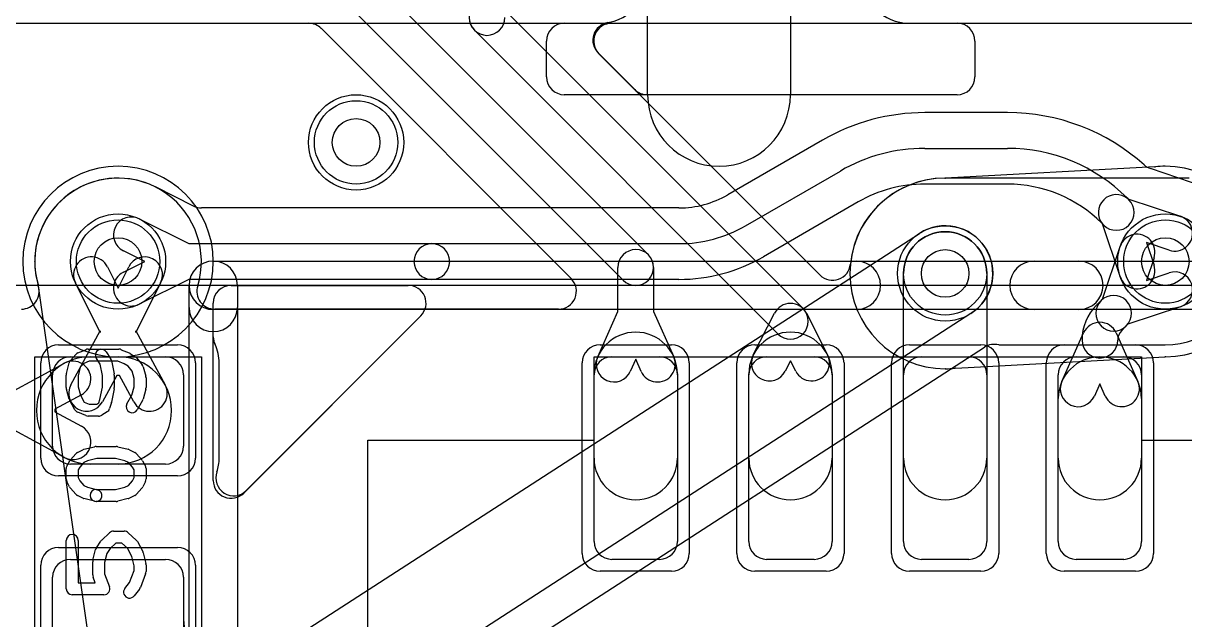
# Model space of a CAD drawing. Extents: x 0 to 23.1, y -0.5 to 20.
# Drawn here: x 14.302 to 19.182, y 13.097 to 15.6 of the extents above; entities that cross this region are included whole.
import ezdxf

# ---------------------------------------------------------------- set-up
doc = ezdxf.new("R2010")
doc.units = 0
for name, color, linetype in [('Hole', 1, 'CONTINUOUS'), ('L1', 3, 'CONTINUOUS'), ('L2', 3, 'CONTINUOUS'), ('L3', 3, 'CONTINUOUS'), ('L4', 3, 'CONTINUOUS'), ('MetalMask-A', 176, 'CONTINUOUS'), ('PartsArea-A', 111, 'CONTINUOUS'), ('PartsArea-B', 111, 'CONTINUOUS'), ('PartsSilk-A', 221, 'CONTINUOUS'), ('Resist-A', 2, 'CONTINUOUS'), ('Resist-B', 2, 'CONTINUOUS'), ('Silk-A', 140, 'CONTINUOUS')]:
    doc.layers.add(name, color=color, linetype=linetype)

msp = doc.modelspace()

# ---------------------------------------------------------------- linework, layer by layer
at = {"layer": 'Hole'}
for centre in [(15.7, 15.1), (14.7, 14.6), (19.1, 14.6), (18.175, 14.55)]:
    msp.add_circle(centre, 0.1, dxfattribs=at)
at = {"layer": 'L1'}
for p, q in [((15.71542, 15.84064), (16.92803, 14.62803)), ((16.82197, 14.52197), (15.60936, 15.73458)), ((16.30303, 15.67729), (17.57803, 14.40229)), ((12.95004, 15.6), (15.50067, 15.6)), ((15.55427, 15.57747), (16.60367, 14.52807)), ((17.47197, 14.29623), (16.19697, 15.57123)), ((16.77359, 15.6), (20.12526, 15.6)), ((18.025, 15.6), (18.22503, 15.6)), ((18.3, 15.52503), (18.3, 15.37497)), ((16.87056, 15.32196), (16.71682, 15.4757)), ((17.64919, 14.54333), (16.72056, 15.47197)), ((18.22503, 15.3), (16.92357, 15.3)), ((19.20003, 14.95006), (18.175, 14.95006)), ((18.83649, 14.44255), (18.91032, 14.66341)), ((19.05258, 14.61585), (19.02081, 14.52081)), ((14.65526, 14.57767), (14.7, 14.488)), ((14.7, 14.488), (14.74474, 14.57767)), ((16.8, 14.38957), (16.8, 14.575)), ((16.95, 14.575), (16.95, 14.38957)), ((18, 13.775), (18, 14.55)), ((18.35, 14.55), (18.35, 13.775)), ((19.02081, 14.52081), (19.11585, 14.55258)), ((14.625, 14.30234), (14.52104, 14.51071)), ((14.87896, 14.51071), (14.775, 14.30234)), ((16.55064, 14.40004), (15.10626, 14.40004)), ((18.81086, 14.41692), (18.82992, 14.43598)), ((18.82992, 14.43598), (18.83649, 14.44255)), ((19.16341, 14.41032), (18.94255, 14.33649)), ((16.71524, 14.2), (16.8, 14.38957)), ((16.95, 14.38957), (17.03476, 14.2)), ((17.369, 14.20787), (17.45814, 14.38324)), ((17.59186, 14.38324), (17.681, 14.20787)), ((14.50215, 14.08214), (14.625, 14.309)), ((14.625, 14.309), (14.625, 14.30234)), ((14.775, 14.309), (14.89785, 14.08214)), ((14.775, 14.30234), (14.775, 14.309)), ((18.66524, 14.09643), (18.75653, 14.30061)), ((18.89347, 14.30061), (18.98476, 14.09643)), ((18.93598, 14.32992), (18.91692, 14.31085)), ((18.94255, 14.33649), (18.93598, 14.32992)), ((14.24814, 14.05), (14.475, 14.17285)), ((14.5, 14.2), (14.9, 14.2)), ((14.58214, 14.2), (14.7, 14.2)), ((16.775, 14.2), (16.975, 14.2)), ((16.875, 14.18982), (16.85218, 14.13878)), ((16.89782, 14.13878), (16.875, 14.18982)), ((17.425, 14.2), (17.625, 14.2)), ((17.525, 14.18374), (17.50272, 14.13991)), ((17.54728, 14.13991), (17.525, 14.18374)), ((18.075, 14.2), (18.275, 14.2)), ((18.725, 14.2), (18.925, 14.2)), ((14.425, 13.825), (14.425, 14.125)), ((14.69445, 14.12225), (14.63405, 14.01072)), ((14.70555, 14.12225), (14.69445, 14.12225)), ((14.76595, 14.01072), (14.70555, 14.12225)), ((14.975, 14.125), (14.975, 13.825)), ((16.7, 13.775), (16.7, 14.12857)), ((16.7, 13.425), (16.7, 14.125)), ((17.05, 14.12857), (17.05, 13.775)), ((17.05, 14.125), (17.05, 13.425)), ((17.35, 13.775), (17.35, 14.12857)), ((17.35, 13.425), (17.35, 14.125)), ((17.7, 14.12857), (17.7, 13.775)), ((17.7, 14.125), (17.7, 13.425)), ((18, 13.425), (18, 14.125)), ((18.35, 14.125), (18.35, 13.425)), ((18.65, 13.425), (18.65, 14.125)), ((19, 14.125), (19, 13.425)), ((18.825, 14.08625), (18.80218, 14.03521)), ((18.84782, 14.03521), (18.825, 14.08625)), ((14.54642, 14.04095), (14.43489, 13.98055)), ((18.65, 13.775), (18.65, 14.025)), ((19, 14.025), (19, 13.775)), ((14.43489, 13.98055), (14.43489, 13.96945)), ((14.43489, 13.96945), (14.54642, 13.90905)), ((14.475, 13.77715), (14.24814, 13.9)), ((14.9, 13.75), (14.5, 13.75)), ((14.7, 13.75), (14.58214, 13.75)), ((14.49997, 13.35), (14.90003, 13.35)), ((14.5, 13.35), (14.9, 13.35)), ((16.975, 13.35), (16.775, 13.35)), ((17.625, 13.35), (17.425, 13.35)), ((18.275, 13.35), (18.075, 13.35)), ((18.925, 13.35), (18.725, 13.35)), ((14.425, 12.8128), (14.425, 13.27503)), ((14.425, 12.975), (14.425, 13.275)), ((14.975, 13.27503), (14.975, 13.1)), ((14.975, 13.275), (14.975, 12.975))]:
    msp.add_line(p, q, dxfattribs=at)
for centre in [(15.7, 15.1), (14.7, 14.6), (19.1, 14.6), (18.175, 14.55)]:
    msp.add_circle(centre, 0.2, dxfattribs=at)
for centre, radius, start, end in [((18.025, 15.8), 0.2, 180, -90), ((16.25, 15.62426), 0.075, 45, -135), ((16.25, 15.62426), 0.075, 180, 0), ((15.50067, 15.525), 0.075, 45.0054, 90), ((15.50124, 15.52444), 0.075, 45, 45.61583), ((16.76983, 15.52871), 0.07497, 99.38066, -135), ((16.77359, 15.525), 0.075, 90, -135), ((18.22503, 15.52503), 0.07497, 0, 90), ((18.22503, 15.37497), 0.07497, -90, 0), ((16.92357, 15.37497), 0.07497, -135, -90), ((14.7, 14.59999), 0.35005, -16.93269, -163.06731), ((18.175, 14.55001), 0.40005, 90, 174.40114), ((18.175, 14.55), 0.175, 0, 180), ((18.98145, 14.63963), 0.075, -18.48568, 161.51587), ((16.875, 14.575), 0.075, 0, 180), ((14.58815, 14.54419), 0.075, 26.5138, -153.48404), ((14.81185, 14.54419), 0.075, -26.5138, 153.48404), ((16.875, 14.575), 0.075, -135, 45), ((17.70222, 14.59636), 0.075, -135, -5.60113), ((19.13963, 14.48145), 0.075, -71.51432, 108.48413), ((14.29374, 14.47504), 0.075, -90, 17.85759), ((15.10626, 14.47504), 0.075, 162.14241, -90), ((16.55064, 14.47504), 0.075, -90, 45), ((18.88295, 14.38295), 0.075, -45, 135), ((17.525, 14.34926), 0.075, 26.94087, 153.05913), ((17.525, 14.34926), 0.075, -135, 45), ((18.95777, 14.27), 0.20777, 134.99805, 180), ((18.88295, 14.38295), 0.075, 135, -45), ((16.875, 14.12857), 0.175, 0, 180), ((17.525, 14.12857), 0.175, 0, 180), ((18.825, 14.27), 0.075, 24.08737, 155.91263), ((18.95777, 14.27), 0.05777, 135, 180), ((18.825, 14.27), 0.075, 180, 0), ((17.43586, 14.17389), 0.075, 153.05913, -26.94408), ((17.61414, 14.17389), 0.075, -153.05913, 26.94408), ((14.58214, 13.975), 0.225, 90, -90), ((14.5, 14.125), 0.075, 90, 180), ((14.51071, 14.1069), 0.075, -61.56575, 118.43679), ((14.7, 13.975), 0.225, -90, 90), ((14.9, 14.125), 0.075, 0, 90), ((16.775, 14.125), 0.075, 90, 180), ((16.78371, 14.16939), 0.075, 155.91263, -24.08968), ((16.96629, 14.16939), 0.075, -155.91263, 24.08968), ((16.975, 14.125), 0.075, 0, 90), ((17.425, 14.125), 0.075, 90, 180), ((17.625, 14.125), 0.075, 0, 90), ((18.075, 14.125), 0.075, 90, 180), ((18.275, 14.125), 0.075, 0, 90), ((18.825, 14.025), 0.175, 0, 180), ((18.725, 14.125), 0.075, 90, 180), ((18.925, 14.125), 0.075, 0, 90), ((14.5681, 14.04643), 0.075, 151.56575, -28.43679), ((14.8319, 14.04643), 0.075, -151.56575, 28.43679), ((18.73371, 14.06582), 0.075, 155.91263, -24.08968), ((18.91629, 14.06582), 0.075, -155.91263, 24.08968), ((14.51071, 13.8431), 0.075, -118.43425, 61.56321), ((14.5, 13.825), 0.075, 180, -90), ((14.9, 13.825), 0.075, -90, 0), ((16.875, 13.775), 0.175, 180, 0), ((17.525, 13.775), 0.175, 180, 0), ((18.175, 13.775), 0.175, 180, 0), ((18.825, 13.775), 0.175, 180, 0), ((16.775, 13.425), 0.075, 180, -90), ((16.975, 13.425), 0.075, -90, 0), ((17.425, 13.425), 0.075, 180, -90), ((17.625, 13.425), 0.075, -90, 0), ((18.075, 13.425), 0.075, 180, -90), ((18.275, 13.425), 0.075, -90, 0), ((18.725, 13.425), 0.075, 180, -90), ((18.925, 13.425), 0.075, -90, 0), ((14.49997, 13.27503), 0.07497, 90, 180), ((14.5, 13.275), 0.075, 90, 180), ((14.9, 13.275), 0.075, 0, 90), ((14.90003, 13.27503), 0.07497, 0, 90), ((15.175, 13.1), 0.2, 180, -90)]:
    msp.add_arc(centre, radius, start, end, dxfattribs=at)
at = {"layer": 'L2'}
for p, q in [((16.925, 15.3), (16.925, 16.1)), ((17.525, 16.1), (17.525, 15.3)), ((12.41222, 15.6), (20.12526, 15.6)), ((19.05515, 14.99763), (18.17706, 14.95015)), ((18.21985, 14.15237), (19.09794, 14.19985))]:
    msp.add_line(p, q, dxfattribs=at)
msp.add_circle((15.7, 15.1), 0.2, dxfattribs=at)
for centre, radius, start, end in [((17.225, 15.3), 0.3, 180, 0), ((14.7, 14.6), 0.40004, 90, -90), ((14.7, 14.6), 0.40004, -90, 90), ((19.0511, 15.07252), 0.075, -86.9045, -84.09176), ((19.09999, 14.6), 0.40004, 90.15898, 95.90698), ((19.09867, 15.07504), 0.075, -89.83957, -88.98393), ((19.1, 14.60001), 0.40005, -89.75939, 90), ((18.175, 14.54999), 0.40005, 90.24061, -90), ((18.17301, 15.02504), 0.075, -89.76318, -86.9045), ((18.2239, 14.07748), 0.075, 93.0955, 95.90824), ((19.10199, 14.12496), 0.075, 90.23682, 93.0955), ((18.17633, 14.07496), 0.075, 90.16043, 91.01607), ((18.17501, 14.55), 0.40004, -89.84102, -84.09302)]:
    msp.add_arc(centre, radius, start, end, dxfattribs=at)
at = {"layer": 'L3'}
for p, q in [((12.41222, 15.6), (20.12526, 15.6)), ((19.05515, 14.99763), (18.17706, 14.95015)), ((18.21985, 14.15237), (19.09794, 14.19985))]:
    msp.add_line(p, q, dxfattribs=at)
msp.add_circle((15.7, 15.1), 0.2, dxfattribs=at)
for centre, radius, start, end in [((14.7, 14.6), 0.40004, 90, -90), ((14.7, 14.6), 0.40004, -90, 90), ((19.0511, 15.07252), 0.075, -86.9045, -84.09176), ((19.09999, 14.6), 0.40004, 90.15898, 95.90698), ((19.09867, 15.07504), 0.075, -89.83957, -88.98393), ((19.1, 14.60001), 0.40005, -89.75939, 90), ((18.175, 14.54999), 0.40005, 90.24061, -90), ((18.17301, 15.02504), 0.075, -89.76318, -86.9045), ((18.2239, 14.07748), 0.075, 93.0955, 95.90824), ((19.10199, 14.12496), 0.075, 90.23682, 93.0955), ((18.17633, 14.07496), 0.075, 90.16043, 91.01607), ((18.17501, 14.55), 0.40004, -89.84102, -84.09302)]:
    msp.add_arc(centre, radius, start, end, dxfattribs=at)
at = {"layer": 'L4'}
for p, q in [((12.20582, 15.6), (20.12526, 15.6)), ((16.57497, 15.6), (16.725, 15.6)), ((18.025, 15.6), (18.22503, 15.6)), ((16.5, 15.37497), (16.5, 15.52503)), ((18.3, 15.52503), (18.3, 15.37497)), ((18.22503, 15.3), (16.57497, 15.3)), ((18.43697, 15.22504), (18.08977, 15.22504)), ((17.65975, 15.10982), (17.26162, 14.87996)), ((18.08977, 15.075), (18.43696, 15.075)), ((19.21001, 14.93231), (19.03748, 14.98998)), ((17.33665, 14.75002), (17.73477, 14.97988)), ((15.01721, 14.83293), (14.85675, 14.91299)), ((18.43696, 14.925), (18.08977, 14.925)), ((17.80977, 14.84998), (17.41165, 14.62012)), ((18.93903, 14.86703), (18.94703, 14.85902)), ((18.94185, 14.86374), (19.16341, 14.78968)), ((17.05665, 14.82504), (15.05069, 14.82504)), ((14.78929, 14.77896), (14.99766, 14.675)), ((18.84097, 14.75296), (18.83296, 14.76097)), ((18.91032, 14.53659), (18.83625, 14.75814)), ((14.89151, 12.66802), (18.06651, 14.71802)), ((14.812, 14.6), (14.72233, 14.64474)), ((14.99766, 14.675), (16.01832, 14.675)), ((16.01832, 14.675), (17.05665, 14.675)), ((19.11585, 14.64742), (19.02081, 14.67919)), ((19.02081, 14.67919), (19.05258, 14.58415)), ((14.72233, 14.55526), (14.812, 14.6)), ((14.36463, 14.49716), (14.64925, 12.505)), ((14.99766, 14.525), (14.78929, 14.42104)), ((16.01832, 14.525), (14.99766, 14.525)), ((17.05665, 14.525), (16.01832, 14.525)), ((18.28349, 14.38198), (15.10849, 12.33198)), ((18.4, 14.24996), (19.1, 14.24996)), ((15.18987, 12.20593), (18.3407, 14.24032))]:
    msp.add_line(p, q, dxfattribs=at)
for centre in [(15.7, 15.1), (14.7, 14.6), (19.1, 14.6), (18.175, 14.55)]:
    msp.add_circle(centre, 0.2, dxfattribs=at)
for centre, radius, start, end in [((16.725, 15.8), 0.2, -90, 0), ((18.025, 15.8), 0.2, 180, -90), ((16.57497, 15.52503), 0.07497, 90, 180), ((18.22503, 15.52503), 0.07497, 0, 90), ((16.57497, 15.37497), 0.07497, 180, -90), ((18.22503, 15.37497), 0.07497, -90, 0), ((18.08977, 14.365), 0.86004, 90, 119.99988), ((18.43698, 14.365), 0.86004, 48.11346, 90.00067), ((18.08977, 14.365), 0.71, 90, 119.99992), ((18.43697, 14.365), 0.71, 44.99829, 90.00081), ((19.06126, 15.06111), 0.075, -131.8816, -108.48568), ((14.69999, 14.6), 0.35005, 63.65162, 180), ((14.88864, 14.98089), 0.075, -116.34982, -116.27465), ((14.75582, 14.71184), 0.22505, 63.70706, 63.72642), ((14.88977, 14.98033), 0.075, -117.18001, -116.68463), ((14.89023, 14.9801), 0.075, -117.07752, -116.5138), ((18.08977, 14.365), 0.56, 90, 119.99971), ((18.43697, 14.365), 0.56, 44.99872, 90.00102), ((19.10001, 14.6), 0.35004, -90.00164, 71.65512), ((17.05665, 15.235), 0.40996, -90, -60.00151), ((18.894, 14.80599), 0.075, 50.35583, -140.35583), ((18.894, 14.80599), 0.075, -135, 45), ((14.75581, 14.71185), 0.075, 63.4862, -116.51596), ((15.05069, 14.90004), 0.075, -116.5138, -90), ((19.13963, 14.71855), 0.075, -108.48568, 71.5166), ((17.05665, 15.235), 0.56, -90, -60.0003), ((18.175, 14.55), 0.2, -57.14979, 122.84909), ((16.01832, 14.6), 0.075, 90, -90), ((16.01832, 14.6), 0.075, -90, 90), ((14.27496, 14.59809), 0.075, 0.25974, 1.45921), ((14.7, 14.6), 0.35004, -179.74302, -164.51935), ((17.05665, 15.235), 0.71, -90, -60.00017), ((14.75581, 14.48815), 0.075, 116.5138, -63.48404), ((18.98145, 14.56037), 0.075, -161.51432, 18.48629), ((14.29038, 14.48655), 0.075, 8.13226, 15.48158), ((18.38138, 14.17731), 0.075, 75.62468, 122.84676)]:
    msp.add_arc(centre, radius, start, end, dxfattribs=at)
at = {"layer": 'MetalMask-A'}
for p, q in [((14.5, 14.2), (14.9, 14.2)), ((16.775, 14.2), (16.975, 14.2)), ((17.425, 14.2), (17.625, 14.2)), ((18.075, 14.2), (18.275, 14.2)), ((18.725, 14.2), (18.925, 14.2)), ((14.425, 13.825), (14.425, 14.125)), ((14.975, 14.125), (14.975, 13.825)), ((16.7, 13.425), (16.7, 14.125)), ((17.05, 14.125), (17.05, 13.425)), ((17.35, 13.425), (17.35, 14.125)), ((17.7, 14.125), (17.7, 13.425)), ((18, 13.425), (18, 14.125)), ((18.35, 14.125), (18.35, 13.425)), ((18.65, 13.425), (18.65, 14.125)), ((19, 14.125), (19, 13.425)), ((14.9, 13.75), (14.5, 13.75)), ((14.5, 13.35), (14.9, 13.35)), ((16.975, 13.35), (16.775, 13.35)), ((17.625, 13.35), (17.425, 13.35)), ((18.275, 13.35), (18.075, 13.35)), ((18.925, 13.35), (18.725, 13.35)), ((14.425, 12.975), (14.425, 13.275)), ((14.975, 13.275), (14.975, 12.975))]:
    msp.add_line(p, q, dxfattribs=at)
for centre, start, end in [((14.5, 14.125), 90, 180), ((14.9, 14.125), 0, 90), ((16.775, 14.125), 90, 180), ((16.975, 14.125), 0, 90), ((17.425, 14.125), 90, 180), ((17.625, 14.125), 0, 90), ((18.075, 14.125), 90, 180), ((18.275, 14.125), 0, 90), ((18.725, 14.125), 90, 180), ((18.925, 14.125), 0, 90), ((14.5, 13.825), 180, -90), ((14.9, 13.825), -90, 0), ((16.775, 13.425), 180, -90), ((16.975, 13.425), -90, 0), ((17.425, 13.425), 180, -90), ((17.625, 13.425), -90, 0), ((18.075, 13.425), 180, -90), ((18.275, 13.425), -90, 0), ((18.725, 13.425), 180, -90), ((18.925, 13.425), -90, 0), ((14.5, 13.275), 90, 180), ((14.9, 13.275), 0, 90)]:
    msp.add_arc(centre, 0.075, start, end, dxfattribs=at)
at = {"layer": 'PartsArea-A'}
for p, q in [((21.3, 14.5), (1.3, 14.5)), ((14.35, 12.9), (14.35, 14.2)), ((14.35, 14.2), (15.05, 14.2)), ((15.05, 14.2), (15.05, 12.9)), ((16.7, 13.85), (16.7, 14.2)), ((16.7, 14.2), (19, 14.2)), ((19, 14.2), (19, 13.85)), ((15.75, 12.9), (15.75, 13.85)), ((15.75, 13.85), (16.7, 13.85)), ((19, 13.85), (19.95, 13.85))]:
    msp.add_line(p, q, dxfattribs=at)
at = {"layer": 'PartsArea-B'}
msp.add_line((21.3, 14.5), (1.3, 14.5), dxfattribs=at)
at = {"layer": 'PartsSilk-A'}
for p, q in [((15.1, 14.6016), (20.6, 14.6016)), ((14.9984, 10.68216), (14.9984, 14.5)), ((15.175, 14.5), (15.91893, 14.5)), ((15.1, 13.68107), (15.1, 14.425)), ((20.6, 14.3984), (15.2016, 14.3984)), ((15.2016, 14.3984), (15.2016, 10.68216)), ((15.97197, 14.37197), (15.22803, 13.62803)), ((14.49983, 14.18467), (14.52205, 14.20967)), ((14.53113, 14.21614), (14.56446, 14.23002)), ((14.57407, 14.23194), (14.7037, 14.23194)), ((14.65043, 14.22081), (14.66895, 14.19304)), ((14.71331, 14.23002), (14.74665, 14.21614)), ((14.75029, 14.21426), (14.77251, 14.20037)), ((14.48316, 14.12967), (14.49427, 14.17412)), ((14.54129, 14.15604), (14.53241, 14.12053)), ((14.55563, 14.17218), (14.54129, 14.15604)), ((14.57907, 14.18194), (14.55563, 14.17218)), ((14.6987, 14.18194), (14.57907, 14.18194)), ((14.62461, 14.16942), (14.60883, 14.19307)), ((14.63426, 14.12113), (14.62461, 14.16942)), ((14.67266, 14.18407), (14.68377, 14.12851)), ((14.72553, 14.17077), (14.6987, 14.18194)), ((14.7424, 14.16023), (14.72553, 14.17077)), ((14.75882, 14.1397), (14.7424, 14.16023)), ((14.77878, 14.19479), (14.801, 14.16701)), ((14.80552, 14.15826), (14.81663, 14.11937)), ((14.48241, 14.07083), (14.48241, 14.12361)), ((14.53241, 14.12053), (14.53241, 14.07411)), ((14.63426, 14.07331), (14.63426, 14.12113)), ((14.68426, 14.12361), (14.68426, 14.07083)), ((14.76759, 14.109), (14.75882, 14.1397)), ((14.76759, 14.07411), (14.76759, 14.109)), ((14.81759, 14.1125), (14.81759, 14.07083)), ((14.49436, 14.02273), (14.48325, 14.06439)), ((14.53241, 14.07411), (14.54184, 14.03875)), ((14.62386, 14.0213), (14.63426, 14.07331)), ((14.68377, 14.06593), (14.67266, 14.01038)), ((14.75816, 14.03875), (14.76759, 14.07411)), ((14.81675, 14.06439), (14.80564, 14.02273)), ((14.51903, 13.97788), (14.49681, 14.01677)), ((14.54184, 14.03875), (14.55822, 14.01008)), ((14.55822, 14.01008), (14.57907, 14.00139)), ((14.61135, 14.00139), (14.61946, 14.00646)), ((14.61946, 14.00646), (14.62386, 14.0213)), ((14.67212, 14.00818), (14.66471, 13.98318)), ((14.73755, 14.00268), (14.75816, 14.03875)), ((14.80319, 14.01677), (14.78097, 13.97788)), ((14.56445, 13.95331), (14.53112, 13.9672)), ((14.57907, 14.00139), (14.61135, 14.00139)), ((14.65399, 13.96908), (14.63177, 13.95519)), ((14.61852, 13.95139), (14.57407, 13.95139)), ((14.5569, 13.81175), (14.60135, 13.82286)), ((14.60741, 13.82361), (14.69259, 13.82361)), ((14.69865, 13.82286), (14.7431, 13.81175)), ((14.4857, 13.74434), (14.49681, 13.76379)), ((14.49983, 13.768), (14.52205, 13.793)), ((14.52956, 13.79875), (14.55178, 13.80986)), ((14.57169, 13.76391), (14.55623, 13.75618)), ((14.61049, 13.77361), (14.57169, 13.76391)), ((14.68951, 13.77361), (14.61049, 13.77361)), ((14.72831, 13.76391), (14.68951, 13.77361)), ((14.74377, 13.75618), (14.72831, 13.76391)), ((14.74822, 13.80986), (14.77044, 13.79875)), ((14.77795, 13.793), (14.80017, 13.768)), ((14.80319, 13.76379), (14.8143, 13.74434)), ((14.48241, 13.6875), (14.48241, 13.73194)), ((14.53894, 13.73673), (14.53241, 13.7253)), ((14.53241, 13.7253), (14.53241, 13.6934)), ((14.55623, 13.75618), (14.53894, 13.73673)), ((14.76106, 13.73673), (14.74377, 13.75618)), ((14.76759, 13.7253), (14.76106, 13.73673)), ((14.76759, 13.6934), (14.76759, 13.7253)), ((14.81759, 13.73194), (14.81759, 13.6875)), ((14.49616, 13.6541), (14.48505, 13.67632)), ((14.53241, 13.6934), (14.5394, 13.67942)), ((14.5394, 13.67942), (14.55623, 13.66049)), ((14.74377, 13.66049), (14.7606, 13.67942)), ((14.7606, 13.67942), (14.76759, 13.6934)), ((14.81495, 13.67632), (14.80384, 13.6541)), ((14.52205, 13.62367), (14.49983, 13.64867)), ((14.55178, 13.60681), (14.52956, 13.61792)), ((14.55623, 13.66049), (14.57169, 13.65276)), ((14.57169, 13.65276), (14.61347, 13.64231)), ((14.60741, 13.64306), (14.68951, 13.64306)), ((14.68951, 13.64306), (14.72831, 13.65276)), ((14.72831, 13.65276), (14.74377, 13.66049)), ((14.77044, 13.61792), (14.74822, 13.60681)), ((14.80017, 13.64867), (14.77795, 13.62367)), ((14.60135, 13.59381), (14.5569, 13.60492)), ((14.69259, 13.59306), (14.60741, 13.59306)), ((14.7431, 13.60492), (14.69865, 13.59381)), ((14.48241, 13.22639), (14.48241, 13.42917)), ((14.53241, 13.42917), (14.53241, 13.25139)), ((14.60883, 13.39859), (14.62735, 13.42637)), ((14.63125, 13.43093), (14.66458, 13.46149)), ((14.68148, 13.46806), (14.72593, 13.46806)), ((14.74283, 13.46149), (14.77616, 13.43093)), ((14.78132, 13.42426), (14.80354, 13.38259)), ((14.59427, 13.34634), (14.60538, 13.39078)), ((14.65283, 13.37446), (14.64352, 13.3372)), ((14.66727, 13.39612), (14.65283, 13.37446)), ((14.69121, 13.41806), (14.66727, 13.39612)), ((14.7162, 13.41806), (14.69121, 13.41806)), ((14.73921, 13.39696), (14.7162, 13.41806)), ((14.75797, 13.36178), (14.73921, 13.39696)), ((14.80573, 13.37689), (14.81684, 13.33245)), ((14.59352, 13.28472), (14.59352, 13.34028)), ((14.64352, 13.3372), (14.64352, 13.28932)), ((14.76759, 13.32331), (14.75797, 13.36178)), ((14.76759, 13.30321), (14.76759, 13.32331)), ((14.81759, 13.32639), (14.81759, 13.29861)), ((14.60446, 13.25139), (14.59516, 13.27582)), ((14.64352, 13.28932), (14.6641, 13.23529)), ((14.7484, 13.25284), (14.76759, 13.30321)), ((14.81595, 13.28971), (14.79373, 13.23138)), ((14.53241, 13.25139), (14.60446, 13.25139)), ((14.72863, 13.22812), (14.7484, 13.25284)), ((14.64074, 13.20139), (14.50741, 13.20139)), ((14.78989, 13.22466), (14.76767, 13.19688))]:
    msp.add_line(p, q, dxfattribs=at)
for centre, radius, start, end in [((15.1, 14.5), 0.1016, 90, 180), ((15.175, 14.425), 0.075, 90, 180), ((15.91893, 14.425), 0.075, -44.9946, 90), ((14.54074, 14.19306), 0.025, 112.60576, 138.36931), ((14.57407, 14.20694), 0.025, 90, 112.60888), ((14.62963, 14.20694), 0.025, 33.69642, -146.30041), ((14.7037, 14.20694), 0.025, 67.39424, 90), ((14.73704, 14.19306), 0.025, 57.99462, 67.39722), ((14.51852, 14.16806), 0.025, 138.37217, 165.96679), ((14.64815, 14.17917), 0.025, 11.30544, 33.69959), ((14.75926, 14.17917), 0.025, 38.66697, 57.98998), ((14.78148, 14.15139), 0.025, 15.94854, 38.65478), ((14.50741, 14.12361), 0.025, 165.96932, 180), ((14.65926, 14.12361), 0.025, 0, 11.30795), ((14.79259, 14.1125), 0.025, 0, 15.94345), ((14.50741, 14.07083), 0.025, 180, -165.06773), ((14.65926, 14.07083), 0.025, -11.30544, 0), ((14.79259, 14.07083), 0.025, -14.92551, 0), ((14.51852, 14.02917), 0.025, -165.07449, -150.25829), ((14.64815, 14.01528), 0.025, -16.49948, -11.30993), ((14.78148, 14.02917), 0.025, -29.73351, -14.93227), ((14.54074, 13.99028), 0.025, -150.26649, -112.62353), ((14.64074, 13.99028), 0.025, -57.99462, -16.50982), ((14.75926, 13.99028), 0.025, 150.26649, -29.74171), ((14.57407, 13.97639), 0.025, -112.62691, -90), ((14.61852, 13.97639), 0.025, -90, -57.98998), ((14.56296, 13.7875), 0.025, 104.03068, 116.56505), ((14.60741, 13.79861), 0.025, 90, 104.03068), ((14.69259, 13.79861), 0.025, 75.96932, 90), ((14.73704, 13.7875), 0.025, 63.43495, 75.96932), ((14.51852, 13.75139), 0.025, 138.37217, 150.26649), ((14.54074, 13.77639), 0.025, 116.56505, 138.37217), ((14.75926, 13.77639), 0.025, 41.62783, 63.43495), ((14.78148, 13.75139), 0.025, 29.73351, 41.62783), ((14.50741, 13.73194), 0.025, 150.26649, 180), ((14.79259, 13.73194), 0.025, 0, 29.73351), ((14.50741, 13.6875), 0.025, 180, -153.43495), ((14.79259, 13.6875), 0.025, -26.56505, 0), ((15.175, 13.68106), 0.075, 179.99236, -45), ((14.51852, 13.66528), 0.025, -153.43495, -138.37217), ((14.54074, 13.64028), 0.025, -138.37217, -116.56505), ((14.60741, 13.61806), 0.025, 90, -90), ((14.60741, 13.61806), 0.025, -104.03068, 75.96679), ((14.75926, 13.64028), 0.025, -63.43495, -41.62783), ((14.78148, 13.66528), 0.025, -41.62783, -26.56505), ((14.56296, 13.62917), 0.025, -116.56505, -104.03068), ((14.69259, 13.61806), 0.025, -90, -75.96932), ((14.73704, 13.62917), 0.025, -75.96932, -63.43495), ((14.50741, 13.42917), 0.025, 0, 180), ((14.64815, 13.4125), 0.025, 132.5203, 146.30993), ((14.68148, 13.44306), 0.025, 90, 132.51745), ((14.72593, 13.44306), 0.025, 47.4797, 90), ((14.75926, 13.4125), 0.025, 28.0617, 47.48255), ((14.62963, 13.38472), 0.025, 146.30358, 165.96376), ((14.78148, 13.37083), 0.025, 14.03068, 28.0682), ((14.61852, 13.34028), 0.025, 165.96932, 180), ((14.79259, 13.32639), 0.025, 0, 14.03624), ((14.61852, 13.28472), 0.025, 180, -159.14636), ((14.79259, 13.29861), 0.025, -20.8565, 0), ((14.50741, 13.22639), 0.025, 180, -90), ((14.64074, 13.22639), 0.025, -90, 20.8565), ((14.74815, 13.2125), 0.025, 141.33303, -38.65478), ((14.77037, 13.24028), 0.025, -38.66697, -20.85364)]:
    msp.add_arc(centre, radius, start, end, dxfattribs=at)
at = {"layer": 'Resist-A'}
for p, q in [((14.45, 14.25), (14.95, 14.25)), ((16.725, 14.25), (17.025, 14.25)), ((17.375, 14.25), (17.675, 14.25)), ((18.025, 14.25), (18.325, 14.25)), ((18.675, 14.25), (18.975, 14.25)), ((14.375, 13.775), (14.375, 14.175)), ((15.025, 14.175), (15.025, 13.775)), ((16.65, 13.375), (16.65, 14.175)), ((17.1, 14.175), (17.1, 13.375)), ((17.3, 13.375), (17.3, 14.175)), ((17.75, 14.175), (17.75, 13.375)), ((17.95, 13.375), (17.95, 14.175)), ((18.4, 14.175), (18.4, 13.375)), ((18.6, 13.375), (18.6, 14.175)), ((19.05, 14.175), (19.05, 13.375)), ((14.95, 13.7), (14.45, 13.7)), ((14.45, 13.4), (14.95, 13.4)), ((14.375, 12.925), (14.375, 13.325)), ((15.025, 13.325), (15.025, 12.925)), ((17.025, 13.3), (16.725, 13.3)), ((17.675, 13.3), (17.375, 13.3)), ((18.325, 13.3), (18.025, 13.3)), ((18.975, 13.3), (18.675, 13.3))]:
    msp.add_line(p, q, dxfattribs=at)
for centre in [(15.7, 15.1), (14.7, 14.6), (19.1, 14.6), (18.175, 14.55)]:
    msp.add_circle(centre, 0.175, dxfattribs=at)
for centre, start, end in [((14.45, 14.175), 90, 180), ((14.95, 14.175), 0, 90), ((16.725, 14.175), 90, 180), ((17.025, 14.175), 0, 90), ((17.375, 14.175), 90, 180), ((17.675, 14.175), 0, 90), ((18.025, 14.175), 90, 180), ((18.325, 14.175), 0, 90), ((18.675, 14.175), 90, 180), ((18.975, 14.175), 0, 90), ((14.45, 13.775), 180, -90), ((14.95, 13.775), -90, 0), ((14.45, 13.325), 90, 180), ((14.95, 13.325), 0, 90), ((16.725, 13.375), 180, -90), ((17.025, 13.375), -90, 0), ((17.375, 13.375), 180, -90), ((17.675, 13.375), -90, 0), ((18.025, 13.375), 180, -90), ((18.325, 13.375), -90, 0), ((18.675, 13.375), 180, -90), ((18.975, 13.375), -90, 0)]:
    msp.add_arc(centre, 0.075, start, end, dxfattribs=at)
at = {"layer": 'Resist-B'}
for centre in [(15.7, 15.1), (14.7, 14.6), (19.1, 14.6), (18.175, 14.55)]:
    msp.add_circle(centre, 0.175, dxfattribs=at)
at = {"layer": 'Silk-A'}
for p, q in [((15.1, 14.6016), (17.80173, 14.6016)), ((18.54827, 14.6016), (18.73692, 14.6016)), ((14.9984, 14.4074), (14.9984, 14.5)), ((15.175, 14.5), (15.91893, 14.5)), ((15.2016, 14.5), (15.2016, 14.4074)), ((15.1, 14.28397), (15.1, 14.425)), ((17.80173, 14.3984), (15.1, 14.3984)), ((18.73692, 14.3984), (18.54827, 14.3984)), ((15.97141, 14.37141), (15.23878, 13.63878)), ((15.125, 13.775), (15.125, 14.175))]:
    msp.add_line(p, q, dxfattribs=at)
for centre, radius, start, end in [((15.1, 14.5), 0.1016, 0, 180), ((15.1, 14.5), 0.1016, 90, -90), ((17.80173, 14.5), 0.1016, -90, 90), ((18.54827, 14.5), 0.1016, 90, -90), ((18.73692, 14.5), 0.1016, -90, 90), ((15.175, 14.425), 0.075, 90, 180), ((15.91893, 14.425), 0.075, -44.9946, 90), ((15.1, 14.4074), 0.1016, 180, 0), ((15.91838, 14.42444), 0.075, -45, -44.39498), ((15.175, 14.28397), 0.075, 180, -154.15927), ((14.95, 14.175), 0.175, 0, 25.84172), ((14.95, 13.77501), 0.175, -19.43931, -0.00327), ((15.18575, 13.69181), 0.075, 160.56251, -45)]:
    msp.add_arc(centre, radius, start, end, dxfattribs=at)

doc.saveas('drawing.dxf')
